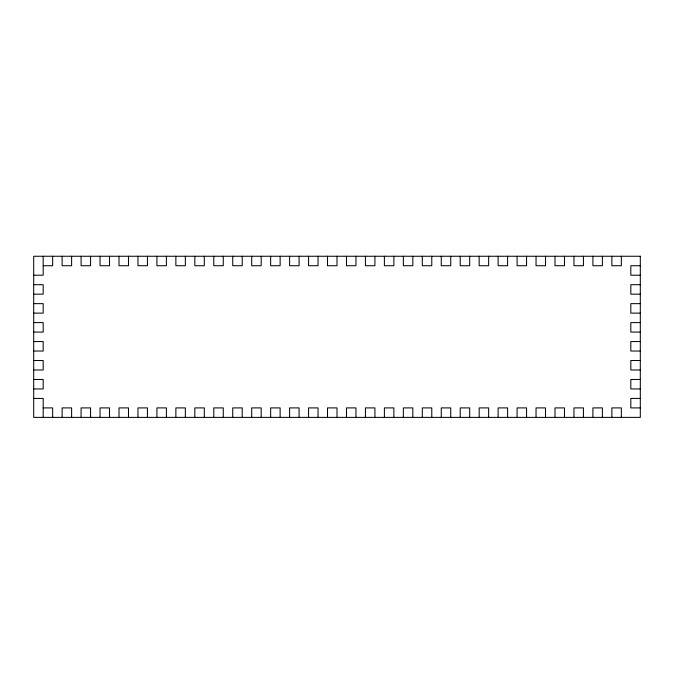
<?xml version="1.0" encoding="UTF-8"?>
<svg xmlns="http://www.w3.org/2000/svg" width="674" height="674" viewBox="0 0 674 674"><rect width="100%" height="100%" fill="white"/><g stroke="black" fill="none" stroke-linecap="round" stroke-linejoin="round"><path stroke-width="1.01" d="M43.178 265.733L52.656 265.733L52.656 256.255M640.3 265.733L630.822 265.733L630.822 275.211L640.3 275.211M33.7 275.211L43.178 275.211L43.178 256.255M33.7 284.689L43.178 284.689L43.178 294.167L33.7 294.167M640.3 284.689L630.822 284.689L630.822 294.167L640.3 294.167M33.7 303.645L43.178 303.645L43.178 313.124L33.7 313.124M640.3 303.645L630.822 303.645L630.822 313.124L640.3 313.124M33.7 322.602L43.178 322.602L43.178 332.08L33.7 332.08M640.3 322.602L630.822 322.602L630.822 332.08L640.3 332.08M33.7 341.558L43.178 341.558L43.178 351.036L33.7 351.036M640.3 341.558L630.822 341.558L630.822 351.036L640.3 351.036M33.7 360.514L43.178 360.514L43.178 369.992L33.7 369.992M640.3 360.514L630.822 360.514L630.822 369.992L640.3 369.992M33.7 379.47L43.178 379.47L43.178 388.949L33.7 388.949M640.3 379.47L630.822 379.47L630.822 388.949L640.3 388.949M33.7 398.427L43.178 398.427L43.178 417.383M640.3 398.427L630.822 398.427L630.822 407.905L640.3 407.905M43.178 407.905L52.656 407.905L52.656 417.383M621.344 256.255L621.344 265.733L611.866 265.733L611.866 256.255M621.344 417.383L621.344 407.905L611.866 407.905L611.866 417.383M602.388 256.255L602.388 265.733L592.909 265.733L592.909 256.255M602.388 417.383L602.388 407.905L592.909 407.905L592.909 417.383M583.431 256.255L583.431 265.733L573.953 265.733L573.953 256.255M583.431 417.383L583.431 407.905L573.953 407.905L573.953 417.383M564.475 256.255L564.475 265.733L554.997 265.733L554.997 256.255M564.475 417.383L564.475 407.905L554.997 407.905L554.997 417.383M545.519 256.255L545.519 265.733L536.041 265.733L536.041 256.255M545.519 417.383L545.519 407.905L536.041 407.905L536.041 417.383M526.562 256.255L526.562 265.733L517.084 265.733L517.084 256.255M526.562 417.383L526.562 407.905L517.084 407.905L517.084 417.383M507.606 256.255L507.606 265.733L498.128 265.733L498.128 256.255M507.606 417.383L507.606 407.905L498.128 407.905L498.128 417.383M488.65 256.255L488.65 265.733L479.172 265.733L479.172 256.255M488.65 417.383L488.65 407.905L479.172 407.905L479.172 417.383M469.694 256.255L469.694 265.733L460.216 265.733L460.216 256.255M469.694 417.383L469.694 407.905L460.216 407.905L460.216 417.383M450.738 256.255L450.738 265.733L441.259 265.733L441.259 256.255M450.738 417.383L450.738 407.905L441.259 407.905L441.259 417.383M431.781 256.255L431.781 265.733L422.303 265.733L422.303 256.255M431.781 417.383L431.781 407.905L422.303 407.905L422.303 417.383M412.825 256.255L412.825 265.733L403.347 265.733L403.347 256.255M412.825 417.383L412.825 407.905L403.347 407.905L403.347 417.383M393.869 256.255L393.869 265.733L384.391 265.733L384.391 256.255M393.869 417.383L393.869 407.905L384.391 407.905L384.391 417.383M374.913 256.255L374.913 265.733L365.434 265.733L365.434 256.255M374.913 417.383L374.913 407.905L365.434 407.905L365.434 417.383M355.956 256.255L355.956 265.733L346.478 265.733L346.478 256.255M355.956 417.383L355.956 407.905L346.478 407.905L346.478 417.383M337 256.255L337 265.733L327.522 265.733L327.522 256.255M337 417.383L337 407.905L327.522 407.905L327.522 417.383M318.044 256.255L318.044 265.733L308.566 265.733L308.566 256.255M318.044 417.383L318.044 407.905L308.566 407.905L308.566 417.383M299.088 256.255L299.088 265.733L289.609 265.733L289.609 256.255M299.088 417.383L299.088 407.905L289.609 407.905L289.609 417.383M280.131 256.255L280.131 265.733L270.653 265.733L270.653 256.255M280.131 417.383L280.131 407.905L270.653 407.905L270.653 417.383M261.175 256.255L261.175 265.733L251.697 265.733L251.697 256.255M261.175 417.383L261.175 407.905L251.697 407.905L251.697 417.383M242.219 256.255L242.219 265.733L232.741 265.733L232.741 256.255M242.219 417.383L242.219 407.905L232.741 407.905L232.741 417.383M223.263 256.255L223.263 265.733L213.784 265.733L213.784 256.255M223.263 417.383L223.263 407.905L213.784 407.905L213.784 417.383M204.306 256.255L204.306 265.733L194.828 265.733L194.828 256.255M204.306 417.383L204.306 407.905L194.828 407.905L194.828 417.383M185.35 256.255L185.35 265.733L175.872 265.733L175.872 256.255M185.35 417.383L185.35 407.905L175.872 407.905L175.872 417.383M166.394 256.255L166.394 265.733L156.916 265.733L156.916 256.255M166.394 417.383L166.394 407.905L156.916 407.905L156.916 417.383M147.438 256.255L147.438 265.733L137.959 265.733L137.959 256.255M147.438 417.383L147.438 407.905L137.959 407.905L137.959 417.383M128.481 256.255L128.481 265.733L119.003 265.733L119.003 256.255M128.481 417.383L128.481 407.905L119.003 407.905L119.003 417.383M109.525 256.255L109.525 265.733L100.047 265.733L100.047 256.255M109.525 417.383L109.525 407.905L100.047 407.905L100.047 417.383M90.569 256.255L90.569 265.733L81.091 265.733L81.091 256.255M90.569 417.383L90.569 407.905L81.091 407.905L81.091 417.383M71.612 256.255L71.612 265.733L62.134 265.733L62.134 256.255M71.612 417.383L71.612 407.905L62.134 407.905L62.134 417.383M640.3 256.255L33.7 256.255L33.7 417.383L640.3 417.383L640.3 256.255"/></g></svg>
